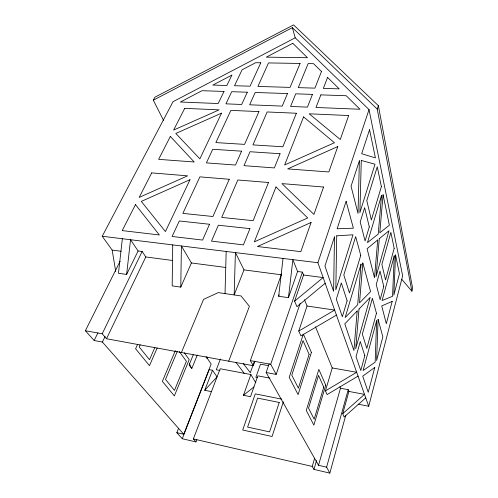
<?xml version="1.0" encoding="UTF-8"?>
<svg xmlns="http://www.w3.org/2000/svg" width="498" height="498" viewBox="0 0 498 498"><rect width="100%" height="100%" fill="white"/><g stroke="black" fill="none" stroke-linecap="round" stroke-linejoin="round"><path stroke-width="0.75" d="M172.719 244.904L172.184 285.871L180.774 287.128L191.4 262.956L181.409 245.975L180.774 287.128M225.028 293.602L226.179 251.465M122.359 238.729L118.449 273.271L126.617 274.442L138.102 250.973L130.551 239.731L126.617 274.442M288.46 297.667L292.861 259.645L297.58 271.497L288.46 297.667L278.662 296.26L283.032 258.437M401.842 279.372L411.883 291.193L412.624 288.218L378.368 105.682L293.583 24.9L154.953 97.178L153.309 100.185L163.475 120.267M358.099 404.189L368.713 406.244L402.645 275.855L369.03 109.61L295.202 37.792L292.37 27.651L153.309 100.185M314.618 458.235L312.24 466.445L313.964 469.402L329.838 473.1L345.749 415.351M365.731 397.834L344.13 417.019L342.711 413.695L348.899 391.434L348.22 389.679L340.483 388.235L339.897 386.803M329.838 473.1L326.601 467.149L348.22 389.679M326.601 467.149L318.508 465.288L340.483 388.235M313.964 469.402L316.529 460.501M358.043 376.115L327.08 394.59L325.431 390.893L332.222 367.935L315.52 326.875M283.35 401.811L272.076 436.485L242.694 430.011L255.281 393.874L281.793 399.147M411.883 291.193L377.247 109.112L378.368 105.682M336.443 315.103L300.916 335.907L298.756 331.064L307.042 306.027L304.477 299.721M368.713 406.244L317.892 262.714L369.03 109.61M269.194 363.721L266.144 372.529L276.191 374.396L300.182 303.282M325.169 283.275L296.957 306.693L294.598 301.178L303.562 275.014L302.435 272.126L297.58 271.497M276.191 374.396L270.707 364.306L302.435 272.126M278.662 296.26L279.179 294.816M269.947 378.138L257.821 375.853L250.506 396.688L243.466 395.269L250.861 374.54L220.178 368.744L193.373 438.925L195.975 441.925L196.803 439.74M254.478 361.118L250.326 372.734L243.273 363.521M120.13 261.232L85.376 330.734L102.208 333.778L106.51 338.746L253.301 365.706L254.858 361.33M253.301 365.706L250.32 360.614L281.582 274.012M228.688 361.187L249.392 306.338L241.051 295.943L218.249 292.606L203.545 299.398L181.409 352.503M220.396 359.07L216.281 369.777L220.066 370.493M211.42 391.64L204.74 390.283L212.503 370.244L209.216 369.622L182.262 438.726L195.975 441.925M178.545 428.355L176.834 432.681L183.756 434.275L211.158 364.038L206.085 356.568M206.938 358.56L207.51 357.116M244.008 269.885L234.153 294.934L235.411 252.598L244.008 269.885L281.731 274.846M197.27 355.018L191.774 368.645L189.103 364.99L193.361 354.539M177.381 351.171L165.51 379.408L174.443 390.42L186.395 361.28L179.305 351.582M175.346 350.592L162.367 381.331L174.362 395.922L189.203 359.6L184.297 352.808M157.181 348.034L149.475 365.65L135.593 348.768L137.523 344.516M154.822 347.623L149.518 359.693L139.191 346.957L140.143 344.834M106.51 338.746L145.796 256.956L142.16 251.496L138.102 250.973M183.756 434.275L102.401 342.058L105.09 336.486M102.208 333.778L142.16 251.496M102.401 342.058L94.159 340.526L97.919 332.838M115.741 271.528L112.156 250.096L102.227 236.257L173.005 101.71L295.202 37.792M204.74 390.283L217.041 376.868L212.503 370.244M342.711 413.695L364.505 394.366L348.899 391.434M294.598 301.178L323.152 277.56L303.562 275.014M243.466 395.269L253.992 386.915M325.431 390.893L356.68 372.267L332.222 367.935M298.756 331.064L334.662 310.073L307.042 306.027M102.227 236.257L317.892 262.714M112.156 250.096L121.17 251.266M145.796 256.956L172.32 260.448M191.4 262.956L225.837 267.488M250.32 360.614L270.707 364.306M268.64 365.681L260.479 364.2L255.872 377.291L257.366 377.571M193.373 438.925L312.24 466.445M292.37 27.651L377.247 109.112M85.376 330.734L94.159 340.526M176.834 432.681L182.262 438.726M236.002 362.438L244.406 373.531M250.861 374.54L255.785 382.707M266.144 372.529L318.508 465.288M189.427 363.889L191.437 367.96M334.488 236.861L333.61 291.318L324.939 266.05L334.488 236.861M336.735 235.828L335.814 289.848L352.989 234.788L336.735 235.828M359.382 160.779L358.018 213.43L351.046 186.258L359.382 160.779M361.28 160.443L359.886 212.677L375.006 164.209L361.28 160.443M376.619 320.743L375.156 362.164L363.086 370.562L376.619 320.743M378.1 319.355L376.613 360.527L382.844 336.866L378.1 319.355M394.26 255.835L392.561 296.285L382.109 300.537L394.26 255.835M395.543 254.945L393.831 295.146L399.452 273.8L395.543 254.945M357.184 310.951L353.91 350.48L344.784 323.887L357.184 310.951M361.056 264.133L357.695 304.751L345.164 317.531L361.056 264.133M359.002 309.053L355.709 348.731L370.195 297.368L359.002 309.053M362.824 263.019L359.512 302.896L370.574 291.61L362.824 263.019M377.727 239.98L374.508 277.728L367.063 248.714L377.727 239.98M381.536 195.303L378.231 234.06L367.462 242.619L381.536 195.303M379.295 238.691L376.052 276.595L388.988 230.755L379.295 238.691M383.055 194.755L379.8 232.815L389.374 225.214L383.055 194.755M374.789 367.449L368.252 392.275L362.718 376.146L374.789 367.449M392.187 301.383L386.305 323.731L381.736 305.921L392.187 301.383M364.822 355.684L360.776 370.481L356.039 356.674L360.266 341.566L364.822 355.684M376.438 313.223L366.814 348.407L362.345 334.146L372.386 298.296L376.438 313.223M383.759 286.443L380.136 299.69L376.245 284.514L380.024 271.043L383.759 286.443M394.179 248.359L385.545 279.926L381.879 264.419L390.855 232.354L394.179 248.359M323.75 387.127L314.176 419.229L308.542 408.142L318.521 375.405L323.75 387.127M325.748 385.122L313.865 425.13L306.282 410.452L318.845 369.392L325.748 385.122M347.112 300.817L342.338 316.747L336.324 299.223L341.348 282.957L347.112 300.817M360.751 255.368L349.459 292.998L343.813 274.983L355.672 236.631L360.751 255.368M369.298 226.883L365.078 240.951L360.203 221.965L364.629 207.666L369.298 226.883M381.375 186.632L371.371 219.973L366.796 200.644L377.26 166.805L381.375 186.632M311.399 352.428L298.084 394.597L289.201 377.403L303.35 334.09L311.399 352.428M309.127 354.327L298.395 388.166L291.797 375.181L303.027 340.651L309.127 354.327M346.11 201.354L337.134 228.781L353.387 228.209L346.11 201.354M369.56 129.685L361.697 153.714L375.417 157.916L369.56 129.685M279.241 402.465L269.586 431.891L247.599 427.097L257.609 398.114L279.241 402.465M311.088 222.482L300.836 251.646L257.422 246.529L311.088 222.482M323.551 187.03L313.927 214.408L281.955 183.606L323.551 187.03M337.787 146.543L328.848 171.959L287.682 168.909L337.787 146.543M348.687 115.536L340.265 139.496L309.171 113.805L348.687 115.536M320.849 94.881L315.993 107.475L359.986 109.243L346.21 95.728L320.849 94.881M327.578 77.445L323.351 88.395L339.219 88.868L327.578 77.445M275.979 186.962L254.347 241.847L307.696 217.95L275.979 186.962M303.587 116.887L284.644 164.975L334.463 142.739L303.587 116.887M312.451 94.39L307.434 107.126L290.552 106.448L295.731 93.836L312.451 94.39M321.484 71.469L314.917 88.14L298.271 87.642L308.144 63.595L313.559 63.688L321.484 71.469M249.934 228.638L243.398 244.879L211.494 241.119L218.348 225.208L249.934 228.638M268.497 182.498L253.133 220.682L221.703 217.421L237.832 179.977L268.497 182.498M280.069 153.726L274.361 167.926L243.995 165.672L250.002 151.734L280.069 153.726M296.36 113.239L282.87 146.761L252.947 144.899L267.133 111.963L296.36 113.239M287.477 93.556L282.223 106.111L249.641 104.798L255.194 92.479L287.477 93.556M300.082 63.458L290.06 87.393L257.92 86.428L268.509 62.922L300.082 63.458M209.521 224.256L202.586 240.067L172.096 236.475L179.317 220.975L209.521 224.256M229.261 179.274L212.926 216.506L182.859 213.381L199.885 176.858L229.261 179.274M241.586 151.18L235.504 165.043L206.396 162.89L212.746 149.269L241.586 151.18M258.954 111.602L244.574 144.376L215.864 142.59L230.879 110.375L258.954 111.602M247.294 92.217L241.673 104.48L225.949 103.845L231.707 91.694L247.294 92.217M260.784 62.792L250.058 86.191L234.533 85.724L242.084 69.795L255.673 62.704L260.784 62.792M189.999 179.71L165.417 231.576L141.308 201.404L189.999 179.71M221.542 113.152L199.872 158.868L175.806 133.464L221.542 113.152M224.013 91.439L218.186 103.534L180.376 102.009L202.032 90.704L224.013 91.439M231.863 75.13L226.876 85.494L212.814 85.077L231.863 75.13M135.481 204.628L122.203 230.593L159.348 234.969L135.481 204.628M151.709 172.893L139.166 197.42L187.59 175.844L151.709 172.893M170.353 136.44L158.632 159.354L194.208 161.987L170.353 136.44M184.721 108.352L173.615 130.065L219.114 109.859L184.721 108.352M292.799 43.32L266.312 57.146L307.471 57.718L292.799 43.32"/></g></svg>
